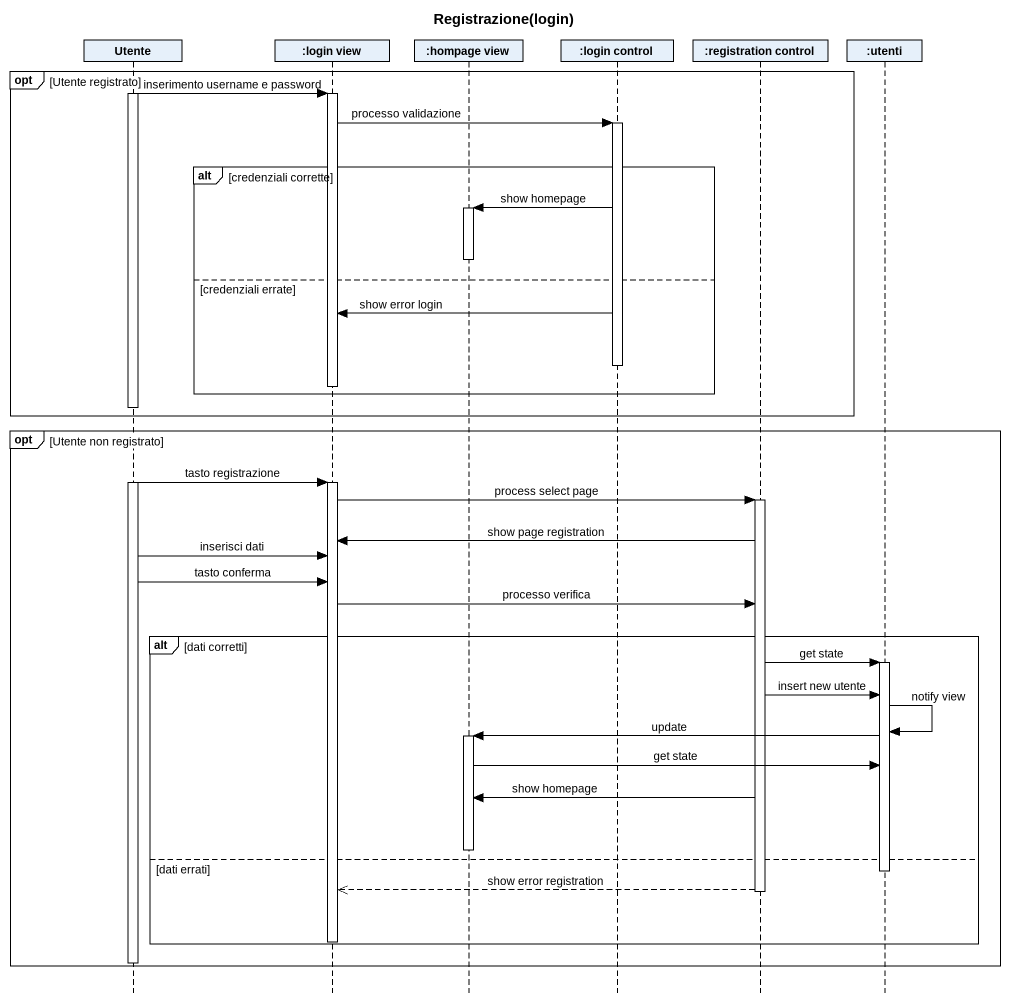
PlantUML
@startuml
title Registrazione(login)
hide footbox
participant Utente
participant ":login view" as login_view
participant ":hompage view" as hompage_view
participant ":login control" as login_control
participant ":registration control" as registration_control
participant ":utenti" as utenti

opt Utente registrato
  activate Utente
  Utente -> login_view : inserimento username e password
  activate login_view
  login_view -> login_control : processo validazione
  activate login_control
  alt credenziali corrette
    login_control -> hompage_view : show homepage
    activate hompage_view
    deactivate hompage_view
  else credenziali errate
    login_control -> login_view : show error login
    deactivate login_control
    deactivate login_view
  end
end
opt Utente non registrato
  Utente -> login_view : tasto registrazione
  activate login_view
  login_view -> registration_control : process select page
  activate registration_control
  registration_control -> login_view : show page registration
  Utente -> login_view : inserisci dati
  Utente -> login_view : tasto conferma
  login_view -> registration_control : processo verifica
  alt dati corretti
    registration_control -> utenti : get state
    activate utenti
    registration_control -> utenti : insert new utente
    utenti -> utenti : notify view
    utenti -> hompage_view : update
    activate hompage_view
    hompage_view -> utenti : get state
    registration_control -> hompage_view : show homepage
    deactivate hompage_view
  else dati errati
    deactivate utenti
    registration_control -->> login_view : show error registration
    deactivate registration_control
    deactivate login_view
  end
  deactivate Utente
end
@enduml
